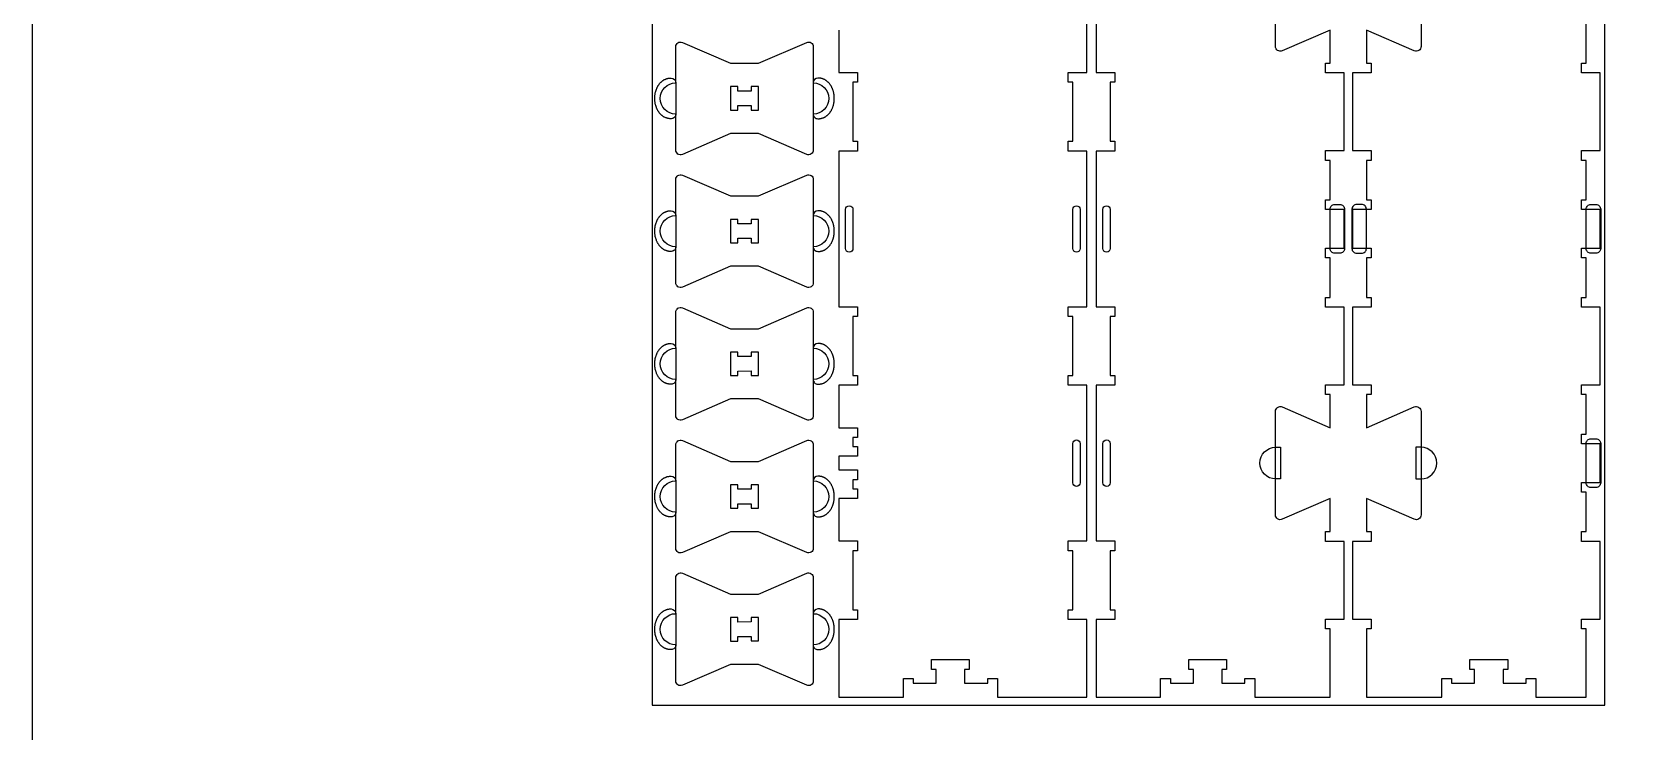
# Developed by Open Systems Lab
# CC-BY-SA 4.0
# Model space of a CAD drawing. Extents: x 0 to 12772, y 0 to 23683.
# Drawn here: x 0 to 2050, y 1293 to 2190 of the extents above; entities that cross this region are included whole.
import ezdxf

# ---------------------------------------------------------------- set-up
doc = ezdxf.new("R2010")
doc.units = 0
for name, color, linetype in [('0_SHEET_SPRUCEPLY_2440X122', 1, 'CONTINUOUS'), ('3_ANYTOOL_CUTTHROUGH_INSID', 4, 'CONTINUOUS'), ('4_ANYTOOL_CUTTHROUGH_OUTSI', 5, 'CONTINUOUS'), ('5_ANYTOOL_HALF_MILL_9MM_IN', 3, 'CONTINUOUS'), ('DONOTCUT', 7, 'CONTINUOUS')]:
    doc.layers.add(name, color=color, linetype=linetype)

msp = doc.modelspace()

# ---------------------------------------------------------------- linework, layer by layer
at = {"layer": '0_SHEET_SPRUCEPLY_2440X122'}
msp.add_lwpolyline([(794.3, 1327.4), (2014.3, 1327.4), (2014.3, 3767.4), (794.3, 3767.4)], close=True, dxfattribs=at)
at = {"layer": '3_ANYTOOL_CUTTHROUGH_INSID'}
for points in [[(921, 2114), (903.9, 2113.9), (903.9, 2119.7), (894.4, 2119.7), (894.4, 2089.6), (903.9, 2089.6), (903.9, 2095.4), (921, 2095.5), (921, 2089.7), (930.4, 2089.7), (930.4, 2119.7), (921, 2119.7)], [(921, 1944), (903.9, 1943.9), (903.9, 1949.7), (894.4, 1949.7), (894.4, 1919.6), (903.9, 1919.6), (903.9, 1925.4), (921, 1925.5), (921, 1919.7), (930.4, 1919.7), (930.4, 1949.7), (921, 1949.7)], [(921, 1774), (903.9, 1773.9), (903.9, 1779.7), (894.4, 1779.7), (894.4, 1749.6), (903.9, 1749.6), (903.9, 1755.4), (921, 1755.5), (921, 1749.7), (930.4, 1749.7), (930.4, 1779.7), (921, 1779.7)], [(921, 1604), (903.9, 1603.9), (903.9, 1609.7), (894.4, 1609.7), (894.4, 1579.6), (903.9, 1579.6), (903.9, 1585.4), (921, 1585.5), (921, 1579.7), (930.4, 1579.7), (930.4, 1609.7), (921, 1609.7)], [(921, 1434), (903.9, 1433.9), (903.9, 1439.7), (894.4, 1439.7), (894.4, 1409.6), (903.9, 1409.6), (903.9, 1415.4), (921, 1415.5), (921, 1409.7), (930.4, 1409.7), (930.4, 1439.7), (921, 1439.7)]]:
    msp.add_lwpolyline(points, close=True, dxfattribs=at)
for points in [[(1051.3, 1912.4, -1), (1041.8, 1912.4), (1041.8, 1962.4, -1), (1051.3, 1962.4)], [(1332.8, 1912.4), (1332.8, 1962.4, -1), (1342.3, 1962.4), (1342.3, 1912.4, -1)], [(1380.8, 1962.4), (1380.8, 1912.4, -1), (1371.3, 1912.4), (1371.3, 1962.4, -1)], [(1332.8, 1612.4), (1332.8, 1662.4, -1), (1342.3, 1662.4), (1342.3, 1612.4, -1)], [(1380.8, 1662.4), (1380.8, 1612.4, -1), (1371.3, 1612.4), (1371.3, 1662.4, -1)]]:
    msp.add_lwpolyline(points, format="xyb", close=True, dxfattribs=at)
at = {"layer": '4_ANYTOOL_CUTTHROUGH_OUTSI'}
msp.add_lwpolyline([(1033.3, 2192.2), (1033.3, 2137.7), (1057.3, 2137.7), (1057.3, 2125.2), (1051.3, 2125.2), (1051.3, 2049.7), (1057.3, 2049.7), (1057.3, 2037.2), (1033.3, 2037.2), (1033.3, 1837.7), (1057.3, 1837.7), (1057.3, 1825.2), (1051.3, 1825.2), (1051.3, 1749.7), (1057.3, 1749.7), (1057.3, 1737.2), (1033.3, 1737.2), (1033.3, 1682.7), (1057.3, 1682.7), (1057.3, 1670.2), (1051.3, 1670.2), (1051.3, 1658.7), (1057.3, 1658.7), (1057.3, 1646.2), (1033.3, 1646.2), (1033.3, 1628.7), (1057.3, 1628.7), (1057.3, 1616.2), (1051.3, 1616.2), (1051.3, 1604.7), (1057.3, 1604.7), (1057.3, 1592.2), (1033.3, 1592.2), (1033.3, 1537.7), (1057.3, 1537.7), (1057.3, 1525.2), (1051.3, 1525.2), (1051.3, 1449.7), (1057.3, 1449.7), (1057.3, 1437.2), (1033.3, 1437.2), (1033.3, 1337.7), (1115.8, 1337.7), (1115.8, 1361.7), (1128.3, 1361.7), (1128.3, 1355.7), (1157.8, 1355.7), (1157.8, 1373.2), (1151.8, 1373.2), (1151.8, 1385.7), (1200.3, 1385.7), (1200.3, 1373.2), (1194.3, 1373.2), (1194.3, 1355.7), (1223.8, 1355.7), (1223.8, 1361.7), (1236.3, 1361.7), (1236.3, 1337.7), (1350.8, 1337.7), (1350.8, 1437.2), (1326.8, 1437.2), (1326.8, 1449.7), (1332.8, 1449.7), (1332.8, 1525.2), (1326.8, 1525.2), (1326.8, 1537.7), (1350.8, 1537.7), (1350.8, 1737.2), (1326.8, 1737.2), (1326.8, 1749.7), (1332.8, 1749.7), (1332.8, 1825.2), (1326.8, 1825.2), (1326.8, 1837.7), (1350.8, 1837.7), (1350.8, 2037.2), (1326.8, 2037.2), (1326.8, 2049.7), (1332.8, 2049.7), (1332.8, 2125.2), (1326.8, 2125.2), (1326.8, 2137.7), (1350.8, 2137.7), (1350.8, 2337.2)], dxfattribs=at)
for points in [[(1362.8, 2337.2), (1362.8, 2137.7), (1386.8, 2137.7), (1386.8, 2125.2), (1380.8, 2125.2), (1380.8, 2049.7), (1386.8, 2049.7), (1386.8, 2037.2), (1362.8, 2037.2), (1362.8, 1837.7), (1386.8, 1837.7), (1386.8, 1825.2), (1380.8, 1825.2), (1380.8, 1749.7), (1386.8, 1749.7), (1386.8, 1737.2), (1362.8, 1737.2), (1362.8, 1537.7), (1386.8, 1537.7), (1386.8, 1525.2), (1380.8, 1525.2), (1380.8, 1449.7), (1386.8, 1449.7), (1386.8, 1437.2), (1362.8, 1437.2), (1362.8, 1337.7), (1445.3, 1337.7), (1445.3, 1361.7), (1457.8, 1361.7), (1457.8, 1355.7), (1487.3, 1355.7), (1487.3, 1373.2), (1481.3, 1373.2), (1481.3, 1385.7), (1529.8, 1385.7), (1529.8, 1373.2), (1523.8, 1373.2), (1523.8, 1355.7), (1553.3, 1355.7), (1553.3, 1361.7), (1565.8, 1361.7), (1565.8, 1337.7), (1662.3, 1337.7), (1662.3, 1425.2), (1656.3, 1425.2), (1656.3, 1437.7), (1680.3, 1437.7), (1680.3, 1537.2), (1656.3, 1537.2), (1656.3, 1549.7), (1662.3, 1549.7), (1662.3, 1592.1), (1601, 1565.5), (1601, 1565.5, -0.539734), (1592.3, 1571.2), (1592.3, 1703.6, -0.539734), (1601, 1709.4), (1662.3, 1682.8), (1662.3, 1725.2), (1656.3, 1725.2), (1656.3, 1737.7), (1680.3, 1737.7), (1680.3, 1837.2), (1656.3, 1837.2), (1656.3, 1849.7), (1662.3, 1849.7), (1662.3, 1900.2), (1656.3, 1900.2), (1656.3, 1912.7), (1680.3, 1912.7), (1680.3, 1962.2), (1656.3, 1962.2), (1656.3, 1974.7), (1662.3, 1974.7), (1662.3, 2025.2), (1656.3, 2025.2), (1656.3, 2037.7), (1680.3, 2037.7), (1680.3, 2137.2), (1656.3, 2137.2), (1656.3, 2149.7), (1662.3, 2149.7), (1662.3, 2192.1), (1601, 2165.5), (1601, 2165.5, -0.539734), (1592.3, 2171.2), (1592.3, 2303.6, -0.539734)], [(1778.8, 2303.6), (1778.8, 2171.2, -0.539734), (1770.1, 2165.5), (1708.8, 2192.1), (1708.8, 2149.7), (1714.8, 2149.7), (1714.8, 2137.2), (1690.8, 2137.2), (1690.8, 2037.7), (1714.8, 2037.7), (1714.8, 2025.2), (1708.8, 2025.2), (1708.8, 1974.7), (1714.8, 1974.7), (1714.8, 1962.2), (1690.8, 1962.2), (1690.8, 1912.7), (1714.8, 1912.7), (1714.8, 1900.2), (1708.8, 1900.2), (1708.8, 1849.7), (1714.8, 1849.7), (1714.8, 1837.2), (1690.8, 1837.2), (1690.8, 1737.7), (1714.8, 1737.7), (1714.8, 1725.2), (1708.8, 1725.2), (1708.8, 1682.8), (1770.1, 1709.4), (1770.1, 1709.4, -0.539734), (1778.8, 1703.6), (1778.8, 1571.2, -0.539734), (1770.1, 1565.5), (1708.8, 1592.1), (1708.8, 1549.7), (1714.8, 1549.7), (1714.8, 1537.2), (1690.8, 1537.2), (1690.8, 1437.7), (1714.8, 1437.7), (1714.8, 1425.2), (1708.8, 1425.2), (1708.8, 1337.7), (1805.3, 1337.7), (1805.3, 1361.7), (1817.8, 1361.7), (1817.8, 1355.7), (1847.3, 1355.7), (1847.3, 1373.2), (1841.3, 1373.2), (1841.3, 1385.7), (1889.8, 1385.7), (1889.8, 1373.2), (1883.8, 1373.2), (1883.8, 1355.7), (1913.3, 1355.7), (1913.3, 1361.7), (1925.8, 1361.7), (1925.8, 1337.7), (1990.3, 1337.7), (1990.3, 1425.2), (1984.3, 1425.2), (1984.3, 1437.7), (2008.3, 1437.7), (2008.3, 1537.2), (1984.3, 1537.2), (1984.3, 1549.7), (1990.3, 1549.7), (1990.3, 1600.2), (1984.3, 1600.2), (1984.3, 1612.7), (2008.3, 1612.7), (2008.3, 1662.2), (1984.3, 1662.2), (1984.3, 1674.7), (1990.3, 1674.7), (1990.3, 1725.2), (1984.3, 1725.2), (1984.3, 1737.7), (2008.3, 1737.7), (2008.3, 1837.2), (1984.3, 1837.2), (1984.3, 1849.7), (1990.3, 1849.7), (1990.3, 1900.2), (1984.3, 1900.2), (1984.3, 1912.7), (2008.3, 1912.7), (2008.3, 1962.2), (1984.3, 1962.2), (1984.3, 1974.7), (1990.3, 1974.7), (1990.3, 2025.2), (1984.3, 2025.2), (1984.3, 2037.7), (2008.3, 2037.7), (2008.3, 2137.2), (1984.3, 2137.2), (1984.3, 2149.7), (1990.3, 2149.7), (1990.3, 2200.2)]]:
    msp.add_lwpolyline(points, format="xyb", dxfattribs=at)
for points in [[(1000.4, 2038.4, -0.539734), (992.1, 2032.9), (930.4, 2059.6), (894.4, 2059.6), (832.8, 2032.9, -0.539734), (824.4, 2038.4), (824.4, 2084.6, -1), (824.4, 2124.6), (824.4, 2170.8, -0.539734), (832.8, 2176.3), (894.4, 2149.6), (930.4, 2149.6), (992.1, 2176.3, -0.539734), (1000.4, 2170.8), (1000.4, 2124.6, -1), (1000.4, 2084.6)], [(1000.4, 1868.4, -0.539734), (992.1, 1862.9), (930.4, 1889.6), (894.4, 1889.6), (832.8, 1862.9, -0.539734), (824.4, 1868.4), (824.4, 1914.6, -1), (824.4, 1954.6), (824.4, 2000.8, -0.539734), (832.8, 2006.3), (894.4, 1979.6), (930.4, 1979.6), (992.1, 2006.3, -0.539734), (1000.4, 2000.8), (1000.4, 1954.6, -1), (1000.4, 1914.6)], [(1000.4, 1698.4, -0.539734), (992.1, 1692.9), (930.4, 1719.6), (894.4, 1719.6), (832.8, 1692.9, -0.539734), (824.4, 1698.4), (824.4, 1744.6, -1), (824.4, 1784.6), (824.4, 1830.8, -0.539734), (832.8, 1836.3), (894.4, 1809.6), (930.4, 1809.6), (992.1, 1836.3, -0.539734), (1000.4, 1830.8), (1000.4, 1784.6, -1), (1000.4, 1744.6)], [(1000.4, 1528.4, -0.539734), (992.1, 1522.9), (930.4, 1549.6), (894.4, 1549.6), (832.8, 1522.9, -0.539734), (824.4, 1528.4), (824.4, 1574.6, -1), (824.4, 1614.6), (824.4, 1660.8, -0.539734), (832.8, 1666.3), (894.4, 1639.6), (930.4, 1639.6), (992.1, 1666.3, -0.539734), (1000.4, 1660.8), (1000.4, 1614.6, -1), (1000.4, 1574.6)], [(1000.4, 1358.4, -0.539734), (992.1, 1352.9), (930.4, 1379.6), (894.4, 1379.6), (832.8, 1352.9, -0.539734), (824.4, 1358.4), (824.4, 1404.6, -1), (824.4, 1444.6), (824.4, 1490.8, -0.539734), (832.8, 1496.3), (894.4, 1469.6), (930.4, 1469.6), (992.1, 1496.3, -0.539734), (1000.4, 1490.8), (1000.4, 1444.6, -1), (1000.4, 1404.6)]]:
    msp.add_lwpolyline(points, format="xyb", close=True, dxfattribs=at)
at = {"layer": '5_ANYTOOL_HALF_MILL_9MM_IN'}
for points in [[(817.5, 2078.6), (817, 2078.6), (816.6, 2078.6), (816.1, 2078.7), (815.7, 2078.7), (815.2, 2078.8), (814.7, 2078.9), (814.3, 2079), (813.8, 2079.1), (813.4, 2079.2), (812.9, 2079.3), (812.4, 2079.5), (812, 2079.6), (811.5, 2079.8), (811, 2080), (810.6, 2080.2), (810.1, 2080.4), (809.6, 2080.7), (809.2, 2081), (808.7, 2081.2), (808.3, 2081.5), (807.8, 2081.8), (807.4, 2082.2), (807, 2082.5), (806.5, 2082.9), (806.1, 2083.2), (805.7, 2083.6), (805.3, 2084), (804.9, 2084.4), (804.5, 2084.9), (804.1, 2085.3), (803.7, 2085.8), (803.3, 2086.2), (803, 2086.7), (802.6, 2087.2), (802.3, 2087.7), (801.9, 2088.2), (801.6, 2088.8), (801.3, 2089.3), (801, 2089.8), (800.7, 2090.4), (800.5, 2091), (800.2, 2091.5), (799.9, 2092.1), (799.7, 2092.7), (799.5, 2093.3), (799.3, 2093.9), (799.1, 2094.5), (798.9, 2095.1), (798.7, 2095.7), (798.5, 2096.3), (798.4, 2096.9), (798.2, 2097.5), (798.1, 2098.1), (798, 2098.7), (797.9, 2099.3), (797.8, 2099.9), (797.7, 2100.5), (797.7, 2101.1), (797.6, 2101.7), (797.6, 2102.3), (797.5, 2102.9), (797.5, 2103.5), (797.5, 2104.6), (797.5, 2105.8), (797.5, 2106.4), (797.6, 2107), (797.6, 2107.6), (797.7, 2108.2), (797.7, 2108.8), (797.8, 2109.4), (797.9, 2110), (798, 2110.6), (798.1, 2111.2), (798.2, 2111.8), (798.4, 2112.4), (798.5, 2113), (798.7, 2113.6), (798.9, 2114.2), (799.1, 2114.8), (799.3, 2115.4), (799.5, 2116), (799.7, 2116.6), (800, 2117.1), (800.2, 2117.7), (800.5, 2118.3), (800.7, 2118.9), (801, 2119.4), (801.3, 2119.9), (801.6, 2120.5), (802, 2121), (802.3, 2121.5), (802.6, 2122), (803, 2122.5), (803.3, 2123), (803.7, 2123.5), (804.1, 2123.9), (804.5, 2124.4), (804.9, 2124.8), (805.3, 2125.2), (805.7, 2125.6), (806.1, 2126), (806.5, 2126.4), (807, 2126.7), (807.4, 2127.1), (807.9, 2127.4), (808.3, 2127.7), (808.8, 2128), (809.2, 2128.3), (809.7, 2128.6), (810.1, 2128.8), (810.6, 2129), (811.1, 2129.2), (811.5, 2129.4), (812, 2129.6), (812.5, 2129.8), (812.9, 2129.9), (813.4, 2130.1), (813.9, 2130.2), (814.3, 2130.3), (814.8, 2130.4), (815.2, 2130.5), (815.7, 2130.5), (816.2, 2130.6), (816.6, 2130.6), (817.1, 2130.6), (817.5, 2130.6), (818.4, 2130.6, -0.413668), (824.4, 2124.6), (824.4, 2084.6, -0.41476), (818.4, 2078.6)], [(1007.4, 2078.6), (1007.9, 2078.6), (1008.3, 2078.6), (1008.8, 2078.7), (1009.2, 2078.7), (1009.7, 2078.8), (1010.1, 2078.9), (1010.6, 2079), (1011.1, 2079.1), (1011.5, 2079.2), (1012, 2079.3), (1012.5, 2079.5), (1012.9, 2079.6), (1013.4, 2079.8), (1013.9, 2080), (1014.3, 2080.2), (1014.8, 2080.4), (1015.2, 2080.7), (1015.7, 2081), (1016.2, 2081.2), (1016.6, 2081.5), (1017, 2081.8), (1017.5, 2082.2), (1017.9, 2082.5), (1018.4, 2082.9), (1018.8, 2083.2), (1019.2, 2083.6), (1019.6, 2084), (1020, 2084.4), (1020.4, 2084.9), (1020.8, 2085.3), (1021.2, 2085.8), (1021.6, 2086.2), (1021.9, 2086.7), (1022.3, 2087.2), (1022.6, 2087.7), (1022.9, 2088.2), (1023.3, 2088.8), (1023.6, 2089.3), (1023.9, 2089.8), (1024.1, 2090.4), (1024.4, 2091), (1024.7, 2091.5), (1024.9, 2092.1), (1025.2, 2092.7), (1025.4, 2093.3), (1025.6, 2093.9), (1025.8, 2094.5), (1026, 2095.1), (1026.2, 2095.7), (1026.3, 2096.3), (1026.5, 2096.9), (1026.6, 2097.5), (1026.8, 2098.1), (1026.9, 2098.7), (1027, 2099.3), (1027.1, 2099.9), (1027.1, 2100.5), (1027.2, 2101.1), (1027.3, 2101.7), (1027.3, 2102.3), (1027.4, 2102.9), (1027.4, 2103.5), (1027.4, 2104.6), (1027.4, 2105.8), (1027.4, 2106.4), (1027.3, 2107), (1027.3, 2107.6), (1027.2, 2108.2), (1027.1, 2108.8), (1027.1, 2109.4), (1027, 2110), (1026.9, 2110.6), (1026.8, 2111.2), (1026.6, 2111.8), (1026.5, 2112.4), (1026.3, 2113), (1026.2, 2113.6), (1026, 2114.2), (1025.8, 2114.8), (1025.6, 2115.4), (1025.4, 2116), (1025.2, 2116.6), (1024.9, 2117.1), (1024.7, 2117.7), (1024.4, 2118.3), (1024.1, 2118.9), (1023.9, 2119.4), (1023.6, 2119.9), (1023.2, 2120.5), (1022.9, 2121), (1022.6, 2121.5), (1022.2, 2122), (1021.9, 2122.5), (1021.5, 2123), (1021.2, 2123.5), (1020.8, 2123.9), (1020.4, 2124.4), (1020, 2124.8), (1019.6, 2125.2), (1019.2, 2125.6), (1018.8, 2126), (1018.3, 2126.4), (1017.9, 2126.7), (1017.5, 2127.1), (1017, 2127.4), (1016.6, 2127.7), (1016.1, 2128), (1015.7, 2128.3), (1015.2, 2128.6), (1014.7, 2128.8), (1014.3, 2129), (1013.8, 2129.2), (1013.4, 2129.4), (1012.9, 2129.6), (1012.4, 2129.8), (1012, 2129.9), (1011.5, 2130.1), (1011, 2130.2), (1010.6, 2130.3), (1010.1, 2130.4), (1009.6, 2130.5), (1009.2, 2130.5), (1008.7, 2130.6), (1008.3, 2130.6), (1007.8, 2130.6), (1007.4, 2130.6), (1006.4, 2130.6, 0.413668), (1000.4, 2124.6), (1000.4, 2084.6, 0.41476), (1006.4, 2078.6)], [(1680.8, 1912.2, -0.414214), (1674.8, 1906.2), (1668.3, 1906.2, -0.414214), (1662.3, 1912.2), (1662.3, 1962.7, -0.414214), (1668.3, 1968.7), (1674.8, 1968.7, -0.414214), (1680.8, 1962.7)], [(1690.3, 1912.2, 0.414214), (1696.3, 1906.2), (1702.8, 1906.2, 0.414214), (1708.8, 1912.2), (1708.8, 1962.7, 0.414214), (1702.8, 1968.7), (1696.3, 1968.7, 0.414214), (1690.3, 1962.7)], [(2008.8, 1912.2, -0.414214), (2002.8, 1906.2), (1996.3, 1906.2, -0.414214), (1990.3, 1912.2), (1990.3, 1962.7, -0.414214), (1996.3, 1968.7), (2002.8, 1968.7, -0.414214), (2008.8, 1962.7)], [(817.5, 1908.6), (817, 1908.6), (816.6, 1908.6), (816.1, 1908.7), (815.7, 1908.7), (815.2, 1908.8), (814.7, 1908.9), (814.3, 1909), (813.8, 1909.1), (813.4, 1909.2), (812.9, 1909.3), (812.4, 1909.5), (812, 1909.6), (811.5, 1909.8), (811, 1910), (810.6, 1910.2), (810.1, 1910.4), (809.6, 1910.7), (809.2, 1911), (808.7, 1911.2), (808.3, 1911.5), (807.8, 1911.8), (807.4, 1912.2), (807, 1912.5), (806.5, 1912.9), (806.1, 1913.2), (805.7, 1913.6), (805.3, 1914), (804.9, 1914.4), (804.5, 1914.9), (804.1, 1915.3), (803.7, 1915.8), (803.3, 1916.2), (803, 1916.7), (802.6, 1917.2), (802.3, 1917.7), (801.9, 1918.2), (801.6, 1918.8), (801.3, 1919.3), (801, 1919.8), (800.7, 1920.4), (800.5, 1921), (800.2, 1921.5), (799.9, 1922.1), (799.7, 1922.7), (799.5, 1923.3), (799.3, 1923.9), (799.1, 1924.5), (798.9, 1925.1), (798.7, 1925.7), (798.5, 1926.3), (798.4, 1926.9), (798.2, 1927.5), (798.1, 1928.1), (798, 1928.7), (797.9, 1929.3), (797.8, 1929.9), (797.7, 1930.5), (797.7, 1931.1), (797.6, 1931.7), (797.6, 1932.3), (797.5, 1932.9), (797.5, 1933.5), (797.5, 1934.6), (797.5, 1935.8), (797.5, 1936.4), (797.6, 1937), (797.6, 1937.6), (797.7, 1938.2), (797.7, 1938.8), (797.8, 1939.4), (797.9, 1940), (798, 1940.6), (798.1, 1941.2), (798.2, 1941.8), (798.4, 1942.4), (798.5, 1943), (798.7, 1943.6), (798.9, 1944.2), (799.1, 1944.8), (799.3, 1945.4), (799.5, 1946), (799.7, 1946.6), (800, 1947.1), (800.2, 1947.7), (800.5, 1948.3), (800.7, 1948.9), (801, 1949.4), (801.3, 1949.9), (801.6, 1950.5), (802, 1951), (802.3, 1951.5), (802.6, 1952), (803, 1952.5), (803.3, 1953), (803.7, 1953.5), (804.1, 1953.9), (804.5, 1954.4), (804.9, 1954.8), (805.3, 1955.2), (805.7, 1955.6), (806.1, 1956), (806.5, 1956.4), (807, 1956.7), (807.4, 1957.1), (807.9, 1957.4), (808.3, 1957.7), (808.8, 1958), (809.2, 1958.3), (809.7, 1958.6), (810.1, 1958.8), (810.6, 1959), (811.1, 1959.2), (811.5, 1959.4), (812, 1959.6), (812.5, 1959.8), (812.9, 1959.9), (813.4, 1960.1), (813.9, 1960.2), (814.3, 1960.3), (814.8, 1960.4), (815.2, 1960.5), (815.7, 1960.5), (816.2, 1960.6), (816.6, 1960.6), (817.1, 1960.6), (817.5, 1960.6), (818.4, 1960.6, -0.413668), (824.4, 1954.6), (824.4, 1914.6, -0.41476), (818.4, 1908.6)], [(1007.4, 1908.6), (1007.9, 1908.6), (1008.3, 1908.6), (1008.8, 1908.7), (1009.2, 1908.7), (1009.7, 1908.8), (1010.1, 1908.9), (1010.6, 1909), (1011.1, 1909.1), (1011.5, 1909.2), (1012, 1909.3), (1012.5, 1909.5), (1012.9, 1909.6), (1013.4, 1909.8), (1013.9, 1910), (1014.3, 1910.2), (1014.8, 1910.4), (1015.2, 1910.7), (1015.7, 1911), (1016.2, 1911.2), (1016.6, 1911.5), (1017, 1911.8), (1017.5, 1912.2), (1017.9, 1912.5), (1018.4, 1912.9), (1018.8, 1913.2), (1019.2, 1913.6), (1019.6, 1914), (1020, 1914.4), (1020.4, 1914.9), (1020.8, 1915.3), (1021.2, 1915.8), (1021.6, 1916.2), (1021.9, 1916.7), (1022.3, 1917.2), (1022.6, 1917.7), (1022.9, 1918.2), (1023.3, 1918.8), (1023.6, 1919.3), (1023.9, 1919.8), (1024.1, 1920.4), (1024.4, 1921), (1024.7, 1921.5), (1024.9, 1922.1), (1025.2, 1922.7), (1025.4, 1923.3), (1025.6, 1923.9), (1025.8, 1924.5), (1026, 1925.1), (1026.2, 1925.7), (1026.3, 1926.3), (1026.5, 1926.9), (1026.6, 1927.5), (1026.8, 1928.1), (1026.9, 1928.7), (1027, 1929.3), (1027.1, 1929.9), (1027.1, 1930.5), (1027.2, 1931.1), (1027.3, 1931.7), (1027.3, 1932.3), (1027.4, 1932.9), (1027.4, 1933.5), (1027.4, 1934.6), (1027.4, 1935.8), (1027.4, 1936.4), (1027.3, 1937), (1027.3, 1937.6), (1027.2, 1938.2), (1027.1, 1938.8), (1027.1, 1939.4), (1027, 1940), (1026.9, 1940.6), (1026.8, 1941.2), (1026.6, 1941.8), (1026.5, 1942.4), (1026.3, 1943), (1026.2, 1943.6), (1026, 1944.2), (1025.8, 1944.8), (1025.6, 1945.4), (1025.4, 1946), (1025.2, 1946.6), (1024.9, 1947.1), (1024.7, 1947.7), (1024.4, 1948.3), (1024.1, 1948.9), (1023.9, 1949.4), (1023.6, 1949.9), (1023.2, 1950.5), (1022.9, 1951), (1022.6, 1951.5), (1022.2, 1952), (1021.9, 1952.5), (1021.5, 1953), (1021.2, 1953.5), (1020.8, 1953.9), (1020.4, 1954.4), (1020, 1954.8), (1019.6, 1955.2), (1019.2, 1955.6), (1018.8, 1956), (1018.3, 1956.4), (1017.9, 1956.7), (1017.5, 1957.1), (1017, 1957.4), (1016.6, 1957.7), (1016.1, 1958), (1015.7, 1958.3), (1015.2, 1958.6), (1014.7, 1958.8), (1014.3, 1959), (1013.8, 1959.2), (1013.4, 1959.4), (1012.9, 1959.6), (1012.4, 1959.8), (1012, 1959.9), (1011.5, 1960.1), (1011, 1960.2), (1010.6, 1960.3), (1010.1, 1960.4), (1009.6, 1960.5), (1009.2, 1960.5), (1008.7, 1960.6), (1008.3, 1960.6), (1007.8, 1960.6), (1007.4, 1960.6), (1006.4, 1960.6, 0.413668), (1000.4, 1954.6), (1000.4, 1914.6, 0.41476), (1006.4, 1908.6)], [(817.5, 1738.6), (817, 1738.6), (816.6, 1738.6), (816.1, 1738.7), (815.7, 1738.7), (815.2, 1738.8), (814.7, 1738.9), (814.3, 1739), (813.8, 1739.1), (813.4, 1739.2), (812.9, 1739.3), (812.4, 1739.5), (812, 1739.6), (811.5, 1739.8), (811, 1740), (810.6, 1740.2), (810.1, 1740.4), (809.6, 1740.7), (809.2, 1741), (808.7, 1741.2), (808.3, 1741.5), (807.8, 1741.8), (807.4, 1742.2), (807, 1742.5), (806.5, 1742.9), (806.1, 1743.2), (805.7, 1743.6), (805.3, 1744), (804.9, 1744.4), (804.5, 1744.9), (804.1, 1745.3), (803.7, 1745.8), (803.3, 1746.2), (803, 1746.7), (802.6, 1747.2), (802.3, 1747.7), (801.9, 1748.2), (801.6, 1748.8), (801.3, 1749.3), (801, 1749.8), (800.7, 1750.4), (800.5, 1751), (800.2, 1751.5), (799.9, 1752.1), (799.7, 1752.7), (799.5, 1753.3), (799.3, 1753.9), (799.1, 1754.5), (798.9, 1755.1), (798.7, 1755.7), (798.5, 1756.3), (798.4, 1756.9), (798.2, 1757.5), (798.1, 1758.1), (798, 1758.7), (797.9, 1759.3), (797.8, 1759.9), (797.7, 1760.5), (797.7, 1761.1), (797.6, 1761.7), (797.6, 1762.3), (797.5, 1762.9), (797.5, 1763.5), (797.5, 1764.6), (797.5, 1765.8), (797.5, 1766.4), (797.6, 1767), (797.6, 1767.6), (797.7, 1768.2), (797.7, 1768.8), (797.8, 1769.4), (797.9, 1770), (798, 1770.6), (798.1, 1771.2), (798.2, 1771.8), (798.4, 1772.4), (798.5, 1773), (798.7, 1773.6), (798.9, 1774.2), (799.1, 1774.8), (799.3, 1775.4), (799.5, 1776), (799.7, 1776.6), (800, 1777.1), (800.2, 1777.7), (800.5, 1778.3), (800.7, 1778.9), (801, 1779.4), (801.3, 1779.9), (801.6, 1780.5), (802, 1781), (802.3, 1781.5), (802.6, 1782), (803, 1782.5), (803.3, 1783), (803.7, 1783.5), (804.1, 1783.9), (804.5, 1784.4), (804.9, 1784.8), (805.3, 1785.2), (805.7, 1785.6), (806.1, 1786), (806.5, 1786.4), (807, 1786.7), (807.4, 1787.1), (807.9, 1787.4), (808.3, 1787.7), (808.8, 1788), (809.2, 1788.3), (809.7, 1788.6), (810.1, 1788.8), (810.6, 1789), (811.1, 1789.2), (811.5, 1789.4), (812, 1789.6), (812.5, 1789.8), (812.9, 1789.9), (813.4, 1790.1), (813.9, 1790.2), (814.3, 1790.3), (814.8, 1790.4), (815.2, 1790.5), (815.7, 1790.5), (816.2, 1790.6), (816.6, 1790.6), (817.1, 1790.6), (817.5, 1790.6), (818.4, 1790.6, -0.413668), (824.4, 1784.6), (824.4, 1744.6, -0.41476), (818.4, 1738.6)], [(1007.4, 1738.6), (1007.9, 1738.6), (1008.3, 1738.6), (1008.8, 1738.7), (1009.2, 1738.7), (1009.7, 1738.8), (1010.1, 1738.9), (1010.6, 1739), (1011.1, 1739.1), (1011.5, 1739.2), (1012, 1739.3), (1012.5, 1739.5), (1012.9, 1739.6), (1013.4, 1739.8), (1013.9, 1740), (1014.3, 1740.2), (1014.8, 1740.4), (1015.2, 1740.7), (1015.7, 1741), (1016.2, 1741.2), (1016.6, 1741.5), (1017, 1741.8), (1017.5, 1742.2), (1017.9, 1742.5), (1018.4, 1742.9), (1018.8, 1743.2), (1019.2, 1743.6), (1019.6, 1744), (1020, 1744.4), (1020.4, 1744.9), (1020.8, 1745.3), (1021.2, 1745.8), (1021.6, 1746.2), (1021.9, 1746.7), (1022.3, 1747.2), (1022.6, 1747.7), (1022.9, 1748.2), (1023.3, 1748.8), (1023.6, 1749.3), (1023.9, 1749.8), (1024.1, 1750.4), (1024.4, 1751), (1024.7, 1751.5), (1024.9, 1752.1), (1025.2, 1752.7), (1025.4, 1753.3), (1025.6, 1753.9), (1025.8, 1754.5), (1026, 1755.1), (1026.2, 1755.7), (1026.3, 1756.3), (1026.5, 1756.9), (1026.6, 1757.5), (1026.8, 1758.1), (1026.9, 1758.7), (1027, 1759.3), (1027.1, 1759.9), (1027.1, 1760.5), (1027.2, 1761.1), (1027.3, 1761.7), (1027.3, 1762.3), (1027.4, 1762.9), (1027.4, 1763.5), (1027.4, 1764.6), (1027.4, 1765.8), (1027.4, 1766.4), (1027.3, 1767), (1027.3, 1767.6), (1027.2, 1768.2), (1027.1, 1768.8), (1027.1, 1769.4), (1027, 1770), (1026.9, 1770.6), (1026.8, 1771.2), (1026.6, 1771.8), (1026.5, 1772.4), (1026.3, 1773), (1026.2, 1773.6), (1026, 1774.2), (1025.8, 1774.8), (1025.6, 1775.4), (1025.4, 1776), (1025.2, 1776.6), (1024.9, 1777.1), (1024.7, 1777.7), (1024.4, 1778.3), (1024.1, 1778.9), (1023.9, 1779.4), (1023.6, 1779.9), (1023.2, 1780.5), (1022.9, 1781), (1022.6, 1781.5), (1022.2, 1782), (1021.9, 1782.5), (1021.5, 1783), (1021.2, 1783.5), (1020.8, 1783.9), (1020.4, 1784.4), (1020, 1784.8), (1019.6, 1785.2), (1019.2, 1785.6), (1018.8, 1786), (1018.3, 1786.4), (1017.9, 1786.7), (1017.5, 1787.1), (1017, 1787.4), (1016.6, 1787.7), (1016.1, 1788), (1015.7, 1788.3), (1015.2, 1788.6), (1014.7, 1788.8), (1014.3, 1789), (1013.8, 1789.2), (1013.4, 1789.4), (1012.9, 1789.6), (1012.4, 1789.8), (1012, 1789.9), (1011.5, 1790.1), (1011, 1790.2), (1010.6, 1790.3), (1010.1, 1790.4), (1009.6, 1790.5), (1009.2, 1790.5), (1008.7, 1790.6), (1008.3, 1790.6), (1007.8, 1790.6), (1007.4, 1790.6), (1006.4, 1790.6, 0.413668), (1000.4, 1784.6), (1000.4, 1744.6, 0.41476), (1006.4, 1738.6)], [(2008.8, 1612.2, -0.414214), (2002.8, 1606.2), (1996.3, 1606.2, -0.414214), (1990.3, 1612.2), (1990.3, 1662.7, -0.414214), (1996.3, 1668.7), (2002.8, 1668.7, -0.414214), (2008.8, 1662.7)], [(1592.6, 1617.2, -1), (1592.6, 1657.7), (1598.8, 1657.7), (1598.8, 1617.2)], [(1778.6, 1617.2, 1), (1778.6, 1657.7), (1772.3, 1657.7), (1772.3, 1617.2)], [(817.5, 1568.6), (817, 1568.6), (816.6, 1568.6), (816.1, 1568.7), (815.7, 1568.7), (815.2, 1568.8), (814.7, 1568.9), (814.3, 1569), (813.8, 1569.1), (813.4, 1569.2), (812.9, 1569.3), (812.4, 1569.5), (812, 1569.6), (811.5, 1569.8), (811, 1570), (810.6, 1570.2), (810.1, 1570.4), (809.6, 1570.7), (809.2, 1571), (808.7, 1571.2), (808.3, 1571.5), (807.8, 1571.8), (807.4, 1572.2), (807, 1572.5), (806.5, 1572.9), (806.1, 1573.2), (805.7, 1573.6), (805.3, 1574), (804.9, 1574.4), (804.5, 1574.9), (804.1, 1575.3), (803.7, 1575.8), (803.3, 1576.2), (803, 1576.7), (802.6, 1577.2), (802.3, 1577.7), (801.9, 1578.2), (801.6, 1578.8), (801.3, 1579.3), (801, 1579.8), (800.7, 1580.4), (800.5, 1581), (800.2, 1581.5), (799.9, 1582.1), (799.7, 1582.7), (799.5, 1583.3), (799.3, 1583.9), (799.1, 1584.5), (798.9, 1585.1), (798.7, 1585.7), (798.5, 1586.3), (798.4, 1586.9), (798.2, 1587.5), (798.1, 1588.1), (798, 1588.7), (797.9, 1589.3), (797.8, 1589.9), (797.7, 1590.5), (797.7, 1591.1), (797.6, 1591.7), (797.6, 1592.3), (797.5, 1592.9), (797.5, 1593.5), (797.5, 1594.6), (797.5, 1595.8), (797.5, 1596.4), (797.6, 1597), (797.6, 1597.6), (797.7, 1598.2), (797.7, 1598.8), (797.8, 1599.4), (797.9, 1600), (798, 1600.6), (798.1, 1601.2), (798.2, 1601.8), (798.4, 1602.4), (798.5, 1603), (798.7, 1603.6), (798.9, 1604.2), (799.1, 1604.8), (799.3, 1605.4), (799.5, 1606), (799.7, 1606.6), (800, 1607.1), (800.2, 1607.7), (800.5, 1608.3), (800.7, 1608.9), (801, 1609.4), (801.3, 1609.9), (801.6, 1610.5), (802, 1611), (802.3, 1611.5), (802.6, 1612), (803, 1612.5), (803.3, 1613), (803.7, 1613.5), (804.1, 1613.9), (804.5, 1614.4), (804.9, 1614.8), (805.3, 1615.2), (805.7, 1615.6), (806.1, 1616), (806.5, 1616.4), (807, 1616.7), (807.4, 1617.1), (807.9, 1617.4), (808.3, 1617.7), (808.8, 1618), (809.2, 1618.3), (809.7, 1618.6), (810.1, 1618.8), (810.6, 1619), (811.1, 1619.2), (811.5, 1619.4), (812, 1619.6), (812.5, 1619.8), (812.9, 1619.9), (813.4, 1620.1), (813.9, 1620.2), (814.3, 1620.3), (814.8, 1620.4), (815.2, 1620.5), (815.7, 1620.5), (816.2, 1620.6), (816.6, 1620.6), (817.1, 1620.6), (817.5, 1620.6), (818.4, 1620.6, -0.413668), (824.4, 1614.6), (824.4, 1574.6, -0.41476), (818.4, 1568.6)], [(1007.4, 1568.6), (1007.9, 1568.6), (1008.3, 1568.6), (1008.8, 1568.7), (1009.2, 1568.7), (1009.7, 1568.8), (1010.1, 1568.9), (1010.6, 1569), (1011.1, 1569.1), (1011.5, 1569.2), (1012, 1569.3), (1012.5, 1569.5), (1012.9, 1569.6), (1013.4, 1569.8), (1013.9, 1570), (1014.3, 1570.2), (1014.8, 1570.4), (1015.2, 1570.7), (1015.7, 1571), (1016.2, 1571.2), (1016.6, 1571.5), (1017, 1571.8), (1017.5, 1572.2), (1017.9, 1572.5), (1018.4, 1572.9), (1018.8, 1573.2), (1019.2, 1573.6), (1019.6, 1574), (1020, 1574.4), (1020.4, 1574.9), (1020.8, 1575.3), (1021.2, 1575.8), (1021.6, 1576.2), (1021.9, 1576.7), (1022.3, 1577.2), (1022.6, 1577.7), (1022.9, 1578.2), (1023.3, 1578.8), (1023.6, 1579.3), (1023.9, 1579.8), (1024.1, 1580.4), (1024.4, 1581), (1024.7, 1581.5), (1024.9, 1582.1), (1025.2, 1582.7), (1025.4, 1583.3), (1025.6, 1583.9), (1025.8, 1584.5), (1026, 1585.1), (1026.2, 1585.7), (1026.3, 1586.3), (1026.5, 1586.9), (1026.6, 1587.5), (1026.8, 1588.1), (1026.9, 1588.7), (1027, 1589.3), (1027.1, 1589.9), (1027.1, 1590.5), (1027.2, 1591.1), (1027.3, 1591.7), (1027.3, 1592.3), (1027.4, 1592.9), (1027.4, 1593.5), (1027.4, 1594.6), (1027.4, 1595.8), (1027.4, 1596.4), (1027.3, 1597), (1027.3, 1597.6), (1027.2, 1598.2), (1027.1, 1598.8), (1027.1, 1599.4), (1027, 1600), (1026.9, 1600.6), (1026.8, 1601.2), (1026.6, 1601.8), (1026.5, 1602.4), (1026.3, 1603), (1026.2, 1603.6), (1026, 1604.2), (1025.8, 1604.8), (1025.6, 1605.4), (1025.4, 1606), (1025.2, 1606.6), (1024.9, 1607.1), (1024.7, 1607.7), (1024.4, 1608.3), (1024.1, 1608.9), (1023.9, 1609.4), (1023.6, 1609.9), (1023.2, 1610.5), (1022.9, 1611), (1022.6, 1611.5), (1022.2, 1612), (1021.9, 1612.5), (1021.5, 1613), (1021.2, 1613.5), (1020.8, 1613.9), (1020.4, 1614.4), (1020, 1614.8), (1019.6, 1615.2), (1019.2, 1615.6), (1018.8, 1616), (1018.3, 1616.4), (1017.9, 1616.7), (1017.5, 1617.1), (1017, 1617.4), (1016.6, 1617.7), (1016.1, 1618), (1015.7, 1618.3), (1015.2, 1618.6), (1014.7, 1618.8), (1014.3, 1619), (1013.8, 1619.2), (1013.4, 1619.4), (1012.9, 1619.6), (1012.4, 1619.8), (1012, 1619.9), (1011.5, 1620.1), (1011, 1620.2), (1010.6, 1620.3), (1010.1, 1620.4), (1009.6, 1620.5), (1009.2, 1620.5), (1008.7, 1620.6), (1008.3, 1620.6), (1007.8, 1620.6), (1007.4, 1620.6), (1006.4, 1620.6, 0.413668), (1000.4, 1614.6), (1000.4, 1574.6, 0.41476), (1006.4, 1568.6)], [(817.5, 1398.6), (817, 1398.6), (816.6, 1398.6), (816.1, 1398.7), (815.7, 1398.7), (815.2, 1398.8), (814.7, 1398.9), (814.3, 1399), (813.8, 1399.1), (813.4, 1399.2), (812.9, 1399.3), (812.4, 1399.5), (812, 1399.6), (811.5, 1399.8), (811, 1400), (810.6, 1400.2), (810.1, 1400.4), (809.6, 1400.7), (809.2, 1401), (808.7, 1401.2), (808.3, 1401.5), (807.8, 1401.8), (807.4, 1402.2), (807, 1402.5), (806.5, 1402.9), (806.1, 1403.2), (805.7, 1403.6), (805.3, 1404), (804.9, 1404.4), (804.5, 1404.9), (804.1, 1405.3), (803.7, 1405.8), (803.3, 1406.2), (803, 1406.7), (802.6, 1407.2), (802.3, 1407.7), (801.9, 1408.2), (801.6, 1408.8), (801.3, 1409.3), (801, 1409.8), (800.7, 1410.4), (800.5, 1411), (800.2, 1411.5), (799.9, 1412.1), (799.7, 1412.7), (799.5, 1413.3), (799.3, 1413.9), (799.1, 1414.5), (798.9, 1415.1), (798.7, 1415.7), (798.5, 1416.3), (798.4, 1416.9), (798.2, 1417.5), (798.1, 1418.1), (798, 1418.7), (797.9, 1419.3), (797.8, 1419.9), (797.7, 1420.5), (797.7, 1421.1), (797.6, 1421.7), (797.6, 1422.3), (797.5, 1422.9), (797.5, 1423.5), (797.5, 1424.6), (797.5, 1425.8), (797.5, 1426.4), (797.6, 1427), (797.6, 1427.6), (797.7, 1428.2), (797.7, 1428.8), (797.8, 1429.4), (797.9, 1430), (798, 1430.6), (798.1, 1431.2), (798.2, 1431.8), (798.4, 1432.4), (798.5, 1433), (798.7, 1433.6), (798.9, 1434.2), (799.1, 1434.8), (799.3, 1435.4), (799.5, 1436), (799.7, 1436.6), (800, 1437.1), (800.2, 1437.7), (800.5, 1438.3), (800.7, 1438.9), (801, 1439.4), (801.3, 1439.9), (801.6, 1440.5), (802, 1441), (802.3, 1441.5), (802.6, 1442), (803, 1442.5), (803.3, 1443), (803.7, 1443.5), (804.1, 1443.9), (804.5, 1444.4), (804.9, 1444.8), (805.3, 1445.2), (805.7, 1445.6), (806.1, 1446), (806.5, 1446.4), (807, 1446.7), (807.4, 1447.1), (807.9, 1447.4), (808.3, 1447.7), (808.8, 1448), (809.2, 1448.3), (809.7, 1448.6), (810.1, 1448.8), (810.6, 1449), (811.1, 1449.2), (811.5, 1449.4), (812, 1449.6), (812.5, 1449.8), (812.9, 1449.9), (813.4, 1450.1), (813.9, 1450.2), (814.3, 1450.3), (814.8, 1450.4), (815.2, 1450.5), (815.7, 1450.5), (816.2, 1450.6), (816.6, 1450.6), (817.1, 1450.6), (817.5, 1450.6), (818.4, 1450.6, -0.413668), (824.4, 1444.6), (824.4, 1404.6, -0.41476), (818.4, 1398.6)], [(1007.4, 1398.6), (1007.9, 1398.6), (1008.3, 1398.6), (1008.8, 1398.7), (1009.2, 1398.7), (1009.7, 1398.8), (1010.1, 1398.9), (1010.6, 1399), (1011.1, 1399.1), (1011.5, 1399.2), (1012, 1399.3), (1012.5, 1399.5), (1012.9, 1399.6), (1013.4, 1399.8), (1013.9, 1400), (1014.3, 1400.2), (1014.8, 1400.4), (1015.2, 1400.7), (1015.7, 1401), (1016.2, 1401.2), (1016.6, 1401.5), (1017, 1401.8), (1017.5, 1402.2), (1017.9, 1402.5), (1018.4, 1402.9), (1018.8, 1403.2), (1019.2, 1403.6), (1019.6, 1404), (1020, 1404.4), (1020.4, 1404.9), (1020.8, 1405.3), (1021.2, 1405.8), (1021.6, 1406.2), (1021.9, 1406.7), (1022.3, 1407.2), (1022.6, 1407.7), (1022.9, 1408.2), (1023.3, 1408.8), (1023.6, 1409.3), (1023.9, 1409.8), (1024.1, 1410.4), (1024.4, 1411), (1024.7, 1411.5), (1024.9, 1412.1), (1025.2, 1412.7), (1025.4, 1413.3), (1025.6, 1413.9), (1025.8, 1414.5), (1026, 1415.1), (1026.2, 1415.7), (1026.3, 1416.3), (1026.5, 1416.9), (1026.6, 1417.5), (1026.8, 1418.1), (1026.9, 1418.7), (1027, 1419.3), (1027.1, 1419.9), (1027.1, 1420.5), (1027.2, 1421.1), (1027.3, 1421.7), (1027.3, 1422.3), (1027.4, 1422.9), (1027.4, 1423.5), (1027.4, 1424.6), (1027.4, 1425.8), (1027.4, 1426.4), (1027.3, 1427), (1027.3, 1427.6), (1027.2, 1428.2), (1027.1, 1428.8), (1027.1, 1429.4), (1027, 1430), (1026.9, 1430.6), (1026.8, 1431.2), (1026.6, 1431.8), (1026.5, 1432.4), (1026.3, 1433), (1026.2, 1433.6), (1026, 1434.2), (1025.8, 1434.8), (1025.6, 1435.4), (1025.4, 1436), (1025.2, 1436.6), (1024.9, 1437.1), (1024.7, 1437.7), (1024.4, 1438.3), (1024.1, 1438.9), (1023.9, 1439.4), (1023.6, 1439.9), (1023.2, 1440.5), (1022.9, 1441), (1022.6, 1441.5), (1022.2, 1442), (1021.9, 1442.5), (1021.5, 1443), (1021.2, 1443.5), (1020.8, 1443.9), (1020.4, 1444.4), (1020, 1444.8), (1019.6, 1445.2), (1019.2, 1445.6), (1018.8, 1446), (1018.3, 1446.4), (1017.9, 1446.7), (1017.5, 1447.1), (1017, 1447.4), (1016.6, 1447.7), (1016.1, 1448), (1015.7, 1448.3), (1015.2, 1448.6), (1014.7, 1448.8), (1014.3, 1449), (1013.8, 1449.2), (1013.4, 1449.4), (1012.9, 1449.6), (1012.4, 1449.8), (1012, 1449.9), (1011.5, 1450.1), (1011, 1450.2), (1010.6, 1450.3), (1010.1, 1450.4), (1009.6, 1450.5), (1009.2, 1450.5), (1008.7, 1450.6), (1008.3, 1450.6), (1007.8, 1450.6), (1007.4, 1450.6), (1006.4, 1450.6, 0.413668), (1000.4, 1444.6), (1000.4, 1404.6, 0.41476), (1006.4, 1398.6)]]:
    msp.add_lwpolyline(points, format="xyb", close=True, dxfattribs=at)
at = {"layer": 'DONOTCUT'}
msp.add_lwpolyline([(0, 0), (7173.1, 0), (7173.1, 5593.4), (0, 5593.4)], close=True, dxfattribs=at)

doc.saveas('drawing.dxf')
